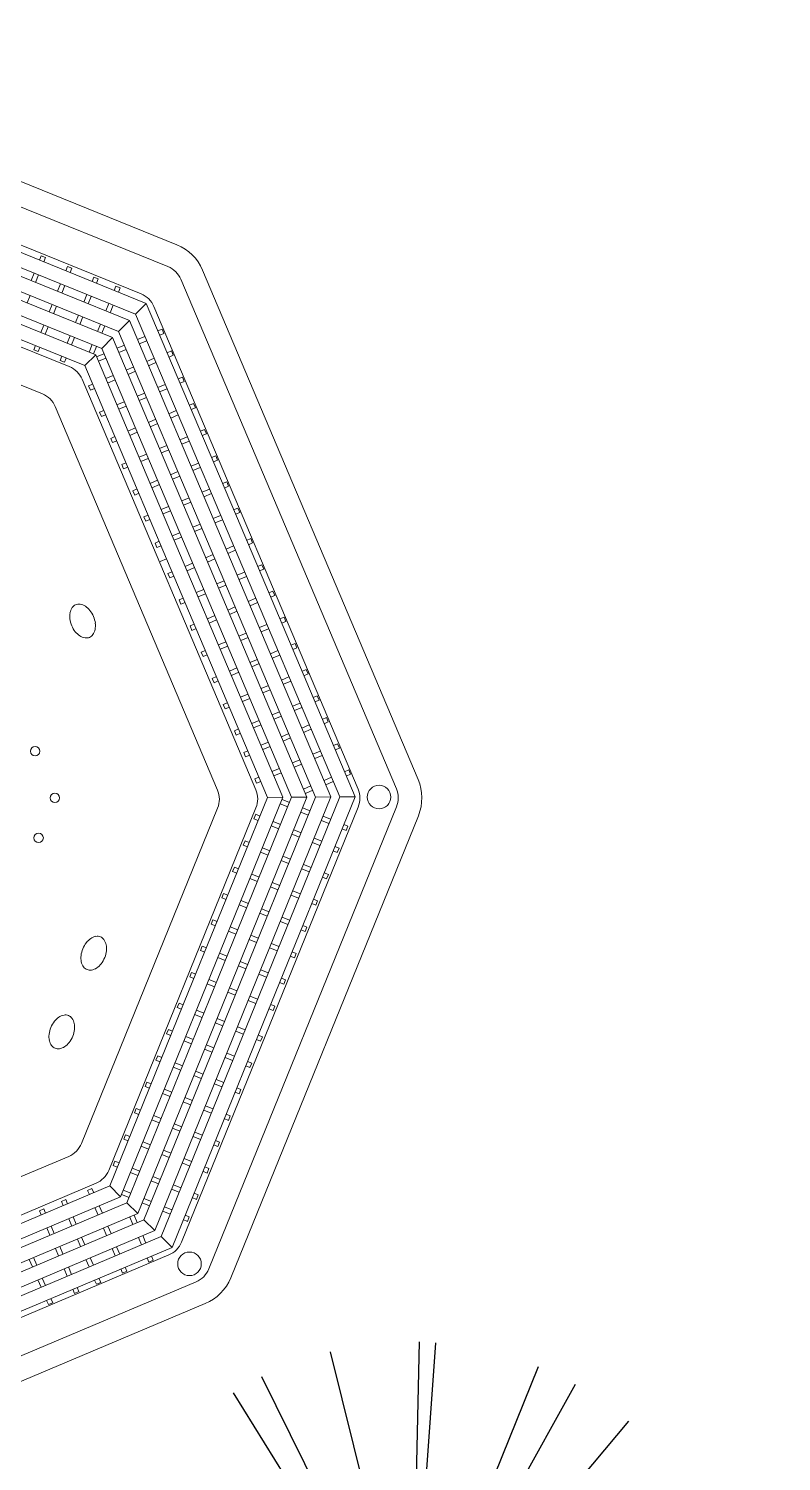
# Model space of a CAD drawing. Header units: millimetres. Extents: x 111 to 1506, y 14 to 566.
# Drawn here: x 269.907 to 271.501, y 96.915 to 99.952 of the extents above; entities that cross this region are included whole.
import ezdxf

# ---------------------------------------------------------------- set-up
doc = ezdxf.new("R2010")
doc.units = ezdxf.units.MM
doc.layers.add('fer', color=8, linetype='Continuous')
doc.layers.add('G', color=254, linetype='Continuous', lineweight=5)
doc.layers.add('PLUMA 0.05', color=240, linetype='Continuous', lineweight=5)

# ---------------------------------------------------------------- blocks, each defined once
blk = doc.blocks.new('ala')
at = {"layer": 'PLUMA 0.05', "color": 25}
for p, q in [((1561.8511, 61.8007), (1561.0222, 60.9717)), ((1562.9436, 61.8153), (1561.8865, 61.8153)), ((1563.8079, 60.9717), (1562.979, 61.8007)), ((1562.9126, 61.7403), (1561.9175, 61.7403)), ((1561.9631, 61.7355), (1561.9631, 61.7259)), ((1561.9731, 61.7355), (1561.9631, 61.7355)), ((1561.9731, 61.7259), (1561.9731, 61.7355)), ((1562.0133, 61.7355), (1562.0133, 61.7259)), ((1562.0233, 61.7355), (1562.0133, 61.7355)), ((1562.0233, 61.7259), (1562.0233, 61.7355)), ((1562.0736, 61.7355), (1562.0736, 61.7259)), ((1562.0836, 61.7355), (1562.0736, 61.7355)), ((1562.0836, 61.7259), (1562.0836, 61.7355)), ((1562.1339, 61.7355), (1562.1339, 61.7259)), ((1562.1439, 61.7355), (1562.1339, 61.7355)), ((1562.1439, 61.7259), (1562.1439, 61.7355)), ((1562.1941, 61.7355), (1562.1941, 61.7259)), ((1562.2041, 61.7355), (1562.1941, 61.7355)), ((1562.2041, 61.7259), (1562.2041, 61.7355)), ((1562.2544, 61.7355), (1562.2544, 61.7259)), ((1562.2644, 61.7355), (1562.2544, 61.7355)), ((1562.2644, 61.7259), (1562.2644, 61.7355)), ((1562.3146, 61.7355), (1562.3146, 61.7259)), ((1562.3246, 61.7355), (1562.3146, 61.7355)), ((1562.3246, 61.7259), (1562.3246, 61.7355)), ((1562.3749, 61.7355), (1562.3749, 61.7259)), ((1562.3849, 61.7355), (1562.3749, 61.7355)), ((1562.3849, 61.7259), (1562.3849, 61.7355)), ((1562.4452, 61.7259), (1562.4452, 61.7355)), ((1562.4452, 61.7355), (1562.4552, 61.7355)), ((1562.4552, 61.7355), (1562.4552, 61.7259)), ((1562.5054, 61.7259), (1562.5054, 61.7355)), ((1562.5054, 61.7355), (1562.5154, 61.7355)), ((1562.5154, 61.7355), (1562.5154, 61.7259)), ((1562.5657, 61.7259), (1562.5657, 61.7355)), ((1562.5657, 61.7355), (1562.5757, 61.7355)), ((1562.5757, 61.7355), (1562.5757, 61.7259)), ((1562.626, 61.7259), (1562.626, 61.7355)), ((1562.626, 61.7355), (1562.636, 61.7355)), ((1562.636, 61.7355), (1562.636, 61.7259)), ((1562.6862, 61.7259), (1562.6862, 61.7355)), ((1562.6862, 61.7355), (1562.6962, 61.7355)), ((1562.6962, 61.7355), (1562.6962, 61.7259)), ((1562.7465, 61.7259), (1562.7465, 61.7355)), ((1562.7465, 61.7355), (1562.7565, 61.7355)), ((1562.7565, 61.7355), (1562.7565, 61.7259)), ((1562.8067, 61.7259), (1562.8067, 61.7355)), ((1562.8067, 61.7355), (1562.8167, 61.7355)), ((1562.8167, 61.7355), (1562.8167, 61.7259)), ((1562.857, 61.7259), (1562.857, 61.7355)), ((1562.857, 61.7355), (1562.867, 61.7355)), ((1562.867, 61.7355), (1562.867, 61.7259)), ((1561.8822, 61.7257), (1561.0972, 60.9407)), ((1561.8997, 61.7259), (1561.4613, 61.2875)), ((1561.9121, 61.6959), (1561.8997, 61.7259)), ((1561.8997, 61.7259), (1562.415, 61.7259)), ((1562.9304, 61.7259), (1562.415, 61.7259)), ((1562.9179, 61.6959), (1562.9304, 61.7259)), ((1562.9304, 61.7259), (1563.3687, 61.2875)), ((1563.7329, 60.9407), (1562.9479, 61.7257)), ((1561.9121, 61.6959), (1561.4825, 61.2663)), ((1561.9192, 61.6788), (1561.4946, 61.2542)), ((1561.8522, 61.6921), (1561.8593, 61.6991)), ((1561.8591, 61.6852), (1561.8522, 61.6921)), ((1561.8593, 61.6991), (1561.8661, 61.6923)), ((1561.9121, 61.6959), (1562.415, 61.6959)), ((1561.9316, 61.6488), (1561.9192, 61.6788)), ((1561.9192, 61.6788), (1562.415, 61.6788)), ((1561.9631, 61.6959), (1561.9631, 61.6788)), ((1561.9731, 61.6788), (1561.9731, 61.6959)), ((1562.0133, 61.6959), (1562.0133, 61.6788)), ((1562.0233, 61.6788), (1562.0233, 61.6959)), ((1562.0736, 61.6959), (1562.0736, 61.6788)), ((1562.0836, 61.6788), (1562.0836, 61.6959)), ((1562.1339, 61.6959), (1562.1339, 61.6788)), ((1562.1439, 61.6788), (1562.1439, 61.6959)), ((1562.1941, 61.6959), (1562.1941, 61.6788)), ((1562.2041, 61.6788), (1562.2041, 61.6959)), ((1562.2544, 61.6959), (1562.2544, 61.6788)), ((1562.2644, 61.6788), (1562.2644, 61.6959)), ((1562.3146, 61.6959), (1562.3146, 61.6788)), ((1562.3246, 61.6788), (1562.3246, 61.6959)), ((1562.3749, 61.6959), (1562.3749, 61.6788)), ((1562.3849, 61.6788), (1562.3849, 61.6959)), ((1562.9179, 61.6959), (1562.415, 61.6959)), ((1562.9109, 61.6788), (1562.415, 61.6788)), ((1562.4452, 61.6788), (1562.4452, 61.6959)), ((1562.4552, 61.6959), (1562.4552, 61.6788)), ((1562.5054, 61.6788), (1562.5054, 61.6959)), ((1562.5154, 61.6959), (1562.5154, 61.6788)), ((1562.5657, 61.6788), (1562.5657, 61.6959)), ((1562.5757, 61.6959), (1562.5757, 61.6788)), ((1562.626, 61.6788), (1562.626, 61.6959)), ((1562.636, 61.6959), (1562.636, 61.6788)), ((1562.6862, 61.6788), (1562.6862, 61.6959)), ((1562.6962, 61.6959), (1562.6962, 61.6788)), ((1562.7465, 61.6788), (1562.7465, 61.6959)), ((1562.7565, 61.6959), (1562.7565, 61.6788)), ((1562.8067, 61.6788), (1562.8067, 61.6959)), ((1562.8167, 61.6959), (1562.8167, 61.6788)), ((1562.857, 61.6788), (1562.857, 61.6959)), ((1562.867, 61.6959), (1562.867, 61.6788)), ((1562.8984, 61.6488), (1562.9109, 61.6788)), ((1562.9109, 61.6788), (1563.3355, 61.2542)), ((1562.9179, 61.6959), (1563.3475, 61.2663)), ((1562.9708, 61.6991), (1562.9639, 61.6923)), ((1562.9778, 61.6921), (1562.9708, 61.6991)), ((1562.971, 61.6852), (1562.9778, 61.6921)), ((1561.9316, 61.6488), (1561.5158, 61.233)), ((1561.8096, 61.6495), (1561.8167, 61.6565)), ((1561.8165, 61.6426), (1561.8096, 61.6495)), ((1561.8167, 61.6565), (1561.8235, 61.6497)), ((1561.8923, 61.652), (1561.8803, 61.664)), ((1561.8874, 61.6711), (1561.8994, 61.659)), ((1561.9316, 61.6488), (1562.415, 61.6488)), ((1561.9631, 61.6488), (1561.9631, 61.6318)), ((1561.9731, 61.6318), (1561.9731, 61.6488)), ((1562.0133, 61.6488), (1562.0133, 61.6318)), ((1562.0233, 61.6318), (1562.0233, 61.6488)), ((1562.0736, 61.6488), (1562.0736, 61.6318)), ((1562.0836, 61.6318), (1562.0836, 61.6488)), ((1562.1339, 61.6488), (1562.1339, 61.6318)), ((1562.1439, 61.6318), (1562.1439, 61.6488)), ((1562.1941, 61.6488), (1562.1941, 61.6318)), ((1562.2041, 61.6318), (1562.2041, 61.6488)), ((1562.2544, 61.6488), (1562.2544, 61.6318)), ((1562.2644, 61.6318), (1562.2644, 61.6488)), ((1562.3146, 61.6488), (1562.3146, 61.6318)), ((1562.3246, 61.6318), (1562.3246, 61.6488)), ((1562.3749, 61.6488), (1562.3749, 61.6318)), ((1562.3849, 61.6318), (1562.3849, 61.6488)), ((1562.8984, 61.6488), (1562.415, 61.6488)), ((1562.4452, 61.6318), (1562.4452, 61.6488)), ((1562.4552, 61.6488), (1562.4552, 61.6318)), ((1562.5054, 61.6318), (1562.5054, 61.6488)), ((1562.5154, 61.6488), (1562.5154, 61.6318)), ((1562.5657, 61.6318), (1562.5657, 61.6488)), ((1562.5757, 61.6488), (1562.5757, 61.6318)), ((1562.626, 61.6318), (1562.626, 61.6488)), ((1562.636, 61.6488), (1562.636, 61.6318)), ((1562.6862, 61.6318), (1562.6862, 61.6488)), ((1562.6962, 61.6488), (1562.6962, 61.6318)), ((1562.7465, 61.6318), (1562.7465, 61.6488)), ((1562.7565, 61.6488), (1562.7565, 61.6318)), ((1562.8067, 61.6318), (1562.8067, 61.6488)), ((1562.8167, 61.6488), (1562.8167, 61.6318)), ((1562.857, 61.6318), (1562.857, 61.6488)), ((1562.867, 61.6488), (1562.867, 61.6318)), ((1562.8984, 61.6488), (1563.3143, 61.233)), ((1562.9427, 61.6711), (1562.9307, 61.659)), ((1562.9377, 61.652), (1562.9498, 61.664)), ((1563.0134, 61.6565), (1563.0065, 61.6497)), ((1563.0204, 61.6495), (1563.0134, 61.6565)), ((1563.0136, 61.6426), (1563.0204, 61.6495)), ((1561.9387, 61.6318), (1561.5279, 61.221)), ((1561.767, 61.6068), (1561.7741, 61.6139)), ((1561.7741, 61.6139), (1561.7809, 61.6071)), ((1561.8497, 61.6094), (1561.8377, 61.6214)), ((1561.8447, 61.6285), (1561.8568, 61.6164)), ((1561.9256, 61.6187), (1561.9136, 61.6308)), ((1561.9206, 61.6378), (1561.9327, 61.6258)), ((1561.9511, 61.6018), (1561.9387, 61.6318)), ((1561.9387, 61.6318), (1562.415, 61.6318)), ((1562.8914, 61.6318), (1562.415, 61.6318)), ((1562.8789, 61.6018), (1562.8914, 61.6318)), ((1562.8914, 61.6318), (1563.3022, 61.221)), ((1562.9094, 61.6378), (1562.8974, 61.6258)), ((1562.9045, 61.6187), (1562.9165, 61.6308)), ((1562.9853, 61.6285), (1562.9733, 61.6164)), ((1562.9803, 61.6094), (1562.9924, 61.6214)), ((1563.056, 61.6139), (1563.0492, 61.6071)), ((1563.0631, 61.6068), (1563.056, 61.6139)), ((1561.9511, 61.6018), (1561.5491, 61.1997)), ((1561.9582, 61.5847), (1561.5612, 61.1877)), ((1561.7738, 61.6), (1561.767, 61.6068)), ((1561.8021, 61.5859), (1561.8142, 61.5738)), ((1561.883, 61.5761), (1561.8709, 61.5881)), ((1561.878, 61.5952), (1561.8901, 61.5832)), ((1561.9511, 61.6018), (1562.415, 61.6018)), ((1561.9706, 61.5547), (1561.9582, 61.5847)), ((1561.9582, 61.5847), (1562.415, 61.5847)), ((1561.9631, 61.6018), (1561.9631, 61.5847)), ((1561.9731, 61.5847), (1561.9731, 61.6018)), ((1562.0133, 61.6018), (1562.0133, 61.5847)), ((1562.0233, 61.5847), (1562.0233, 61.6018)), ((1562.0736, 61.6018), (1562.0736, 61.5847)), ((1562.0836, 61.5847), (1562.0836, 61.6018)), ((1562.1339, 61.6018), (1562.1339, 61.5847)), ((1562.1439, 61.5847), (1562.1439, 61.6018)), ((1562.1941, 61.6018), (1562.1941, 61.5847)), ((1562.2041, 61.5847), (1562.2041, 61.6018)), ((1562.2544, 61.6018), (1562.2544, 61.5847)), ((1562.2644, 61.5847), (1562.2644, 61.6018)), ((1562.3146, 61.6018), (1562.3146, 61.5847)), ((1562.3246, 61.5847), (1562.3246, 61.6018)), ((1562.3749, 61.6018), (1562.3749, 61.5847)), ((1562.3849, 61.5847), (1562.3849, 61.6018)), ((1562.8789, 61.6018), (1562.415, 61.6018)), ((1562.8719, 61.5847), (1562.415, 61.5847)), ((1562.4452, 61.5847), (1562.4452, 61.6018)), ((1562.4552, 61.6018), (1562.4552, 61.5847)), ((1562.5054, 61.5847), (1562.5054, 61.6018)), ((1562.5154, 61.6018), (1562.5154, 61.5847)), ((1562.5657, 61.5847), (1562.5657, 61.6018)), ((1562.5757, 61.6018), (1562.5757, 61.5847)), ((1562.626, 61.5847), (1562.626, 61.6018)), ((1562.636, 61.6018), (1562.636, 61.5847)), ((1562.6862, 61.5847), (1562.6862, 61.6018)), ((1562.6962, 61.6018), (1562.6962, 61.5847)), ((1562.7465, 61.5847), (1562.7465, 61.6018)), ((1562.7565, 61.6018), (1562.7565, 61.5847)), ((1562.8067, 61.5847), (1562.8067, 61.6018)), ((1562.8167, 61.6018), (1562.8167, 61.5847)), ((1562.857, 61.5847), (1562.857, 61.6018)), ((1562.8595, 61.5547), (1562.8719, 61.5847)), ((1562.867, 61.6018), (1562.867, 61.5847)), ((1562.8719, 61.5847), (1563.2689, 61.1877)), ((1562.8789, 61.6018), (1563.281, 61.1997)), ((1562.9521, 61.5952), (1562.94, 61.5832)), ((1562.9471, 61.5761), (1562.9591, 61.5881)), ((1563.0279, 61.5859), (1563.0159, 61.5738)), ((1563.0562, 61.6), (1563.0631, 61.6068)), ((1561.9706, 61.5547), (1561.5824, 61.1665)), ((1561.7315, 61.5713), (1561.7386, 61.5784)), ((1561.7383, 61.5645), (1561.7315, 61.5713)), ((1561.7386, 61.5784), (1561.7454, 61.5716)), ((1561.8071, 61.5668), (1561.7951, 61.5788)), ((1561.8354, 61.5526), (1561.8475, 61.5405)), ((1561.9163, 61.5428), (1561.9042, 61.5549)), ((1561.9113, 61.5619), (1561.9234, 61.5499)), ((1561.9706, 61.5547), (1562.415, 61.5547)), ((1562.0133, 61.5547), (1562.0133, 61.5451)), ((1562.0233, 61.5451), (1562.0233, 61.5547)), ((1562.0736, 61.5547), (1562.0736, 61.5451)), ((1562.0836, 61.5451), (1562.0836, 61.5547)), ((1562.1339, 61.5547), (1562.1339, 61.5451)), ((1562.1439, 61.5451), (1562.1439, 61.5547)), ((1562.1941, 61.5547), (1562.1941, 61.5451)), ((1562.2041, 61.5451), (1562.2041, 61.5547)), ((1562.2544, 61.5547), (1562.2544, 61.5451)), ((1562.2644, 61.5451), (1562.2644, 61.5547)), ((1562.3146, 61.5547), (1562.3146, 61.5451)), ((1562.3246, 61.5451), (1562.3246, 61.5547)), ((1562.3749, 61.5547), (1562.3749, 61.5451)), ((1562.3849, 61.5451), (1562.3849, 61.5547)), ((1562.8595, 61.5547), (1562.415, 61.5547)), ((1562.4452, 61.5451), (1562.4452, 61.5547)), ((1562.4552, 61.5547), (1562.4552, 61.5451)), ((1562.5054, 61.5451), (1562.5054, 61.5547)), ((1562.5154, 61.5547), (1562.5154, 61.5451)), ((1562.5657, 61.5451), (1562.5657, 61.5547)), ((1562.5757, 61.5547), (1562.5757, 61.5451)), ((1562.626, 61.5451), (1562.626, 61.5547)), ((1562.636, 61.5547), (1562.636, 61.5451)), ((1562.6862, 61.5451), (1562.6862, 61.5547)), ((1562.6962, 61.5547), (1562.6962, 61.5451)), ((1562.7465, 61.5451), (1562.7465, 61.5547)), ((1562.7565, 61.5547), (1562.7565, 61.5451)), ((1562.8067, 61.5451), (1562.8067, 61.5547)), ((1562.8167, 61.5547), (1562.8167, 61.5451)), ((1562.8595, 61.5547), (1563.2477, 61.1665)), ((1562.9188, 61.5619), (1562.9067, 61.5499)), ((1562.9138, 61.5428), (1562.9259, 61.5549)), ((1562.9947, 61.5526), (1562.9826, 61.5405)), ((1563.023, 61.5668), (1563.035, 61.5788)), ((1563.0915, 61.5784), (1563.0847, 61.5716)), ((1563.0986, 61.5713), (1563.0915, 61.5784)), ((1563.0918, 61.5645), (1563.0986, 61.5713)), ((1561.965, 61.5257), (1561.2972, 60.8578)), ((1561.6889, 61.5287), (1561.6959, 61.5358)), ((1561.6957, 61.5219), (1561.6889, 61.5287)), ((1561.6959, 61.5358), (1561.7028, 61.5289)), ((1561.7716, 61.5312), (1561.7595, 61.5433)), ((1561.7666, 61.5503), (1561.7787, 61.5383)), ((1561.8404, 61.5335), (1561.8283, 61.5455)), ((1561.9443, 61.5148), (1561.9375, 61.5216)), ((1561.9443, 61.5148), (1561.9514, 61.5218)), ((1561.9446, 61.5287), (1561.9514, 61.5218)), ((1562.8297, 61.5403), (1562.0004, 61.5403)), ((1562.0233, 61.5451), (1562.0133, 61.5451)), ((1562.0836, 61.5451), (1562.0736, 61.5451)), ((1562.1439, 61.5451), (1562.1339, 61.5451)), ((1562.2041, 61.5451), (1562.1941, 61.5451)), ((1562.2644, 61.5451), (1562.2544, 61.5451)), ((1562.3246, 61.5451), (1562.3146, 61.5451)), ((1562.3849, 61.5451), (1562.3749, 61.5451)), ((1562.4452, 61.5451), (1562.4552, 61.5451)), ((1562.5054, 61.5451), (1562.5154, 61.5451)), ((1562.5657, 61.5451), (1562.5757, 61.5451)), ((1562.626, 61.5451), (1562.636, 61.5451)), ((1562.6862, 61.5451), (1562.6962, 61.5451)), ((1562.7465, 61.5451), (1562.7565, 61.5451)), ((1562.8067, 61.5451), (1562.8167, 61.5451)), ((1563.5329, 60.8578), (1562.8651, 61.5257)), ((1562.8855, 61.5287), (1562.8787, 61.5218)), ((1562.8858, 61.5148), (1562.8787, 61.5218)), ((1562.8858, 61.5148), (1562.8926, 61.5216)), ((1562.9897, 61.5335), (1563.0017, 61.5455)), ((1563.0635, 61.5503), (1563.0514, 61.5383)), ((1563.0585, 61.5312), (1563.0706, 61.5433)), ((1563.1341, 61.5358), (1563.1273, 61.5289)), ((1563.1412, 61.5287), (1563.1341, 61.5358)), ((1563.1344, 61.5219), (1563.1412, 61.5287)), ((1561.6463, 61.4861), (1561.6533, 61.4932)), ((1561.6533, 61.4932), (1561.6602, 61.4863)), ((1561.729, 61.4886), (1561.7169, 61.5007)), ((1561.724, 61.5077), (1561.736, 61.4957)), ((1561.8049, 61.4979), (1561.7928, 61.51)), ((1561.7999, 61.5171), (1561.8119, 61.505)), ((1561.8737, 61.5002), (1561.8616, 61.5123)), ((1561.8687, 61.5193), (1561.8807, 61.5073)), ((1562.9614, 61.5193), (1562.9493, 61.5073)), ((1562.9564, 61.5002), (1562.9685, 61.5123)), ((1563.0302, 61.5171), (1563.0181, 61.505)), ((1563.0252, 61.4979), (1563.0373, 61.51)), ((1563.1061, 61.5077), (1563.094, 61.4957)), ((1563.1011, 61.4886), (1563.1132, 61.5007)), ((1561.6531, 61.4793), (1561.6463, 61.4861)), ((1561.6814, 61.4651), (1561.6934, 61.4531)), ((1561.7622, 61.4553), (1561.7502, 61.4674)), ((1561.7573, 61.4745), (1561.7693, 61.4624)), ((1561.8381, 61.4647), (1561.8261, 61.4767)), ((1561.8331, 61.4838), (1561.8452, 61.4717)), ((1561.9017, 61.4722), (1561.8949, 61.479)), ((1561.9017, 61.4722), (1561.9088, 61.4792)), ((1561.902, 61.4861), (1561.9088, 61.4792)), ((1562.7986, 61.4653), (1562.0314, 61.4653)), ((1562.9281, 61.4861), (1562.9213, 61.4792)), ((1562.9284, 61.4722), (1562.9213, 61.4792)), ((1562.9284, 61.4722), (1562.9352, 61.479)), ((1562.9969, 61.4838), (1562.9849, 61.4717)), ((1562.9919, 61.4647), (1563.004, 61.4767)), ((1563.0728, 61.4745), (1563.0608, 61.4624)), ((1563.0678, 61.4553), (1563.0799, 61.4674)), ((1561.9961, 61.4507), (1561.3722, 60.8268)), ((1561.6036, 61.4435), (1561.6107, 61.4505)), ((1561.6105, 61.4367), (1561.6036, 61.4435)), ((1561.6107, 61.4505), (1561.6175, 61.4437)), ((1561.6864, 61.446), (1561.6743, 61.458)), ((1561.7146, 61.4318), (1561.7267, 61.4198)), ((1561.7955, 61.422), (1561.7835, 61.4341)), ((1561.7905, 61.4412), (1561.8026, 61.4291)), ((1561.8662, 61.4366), (1561.8593, 61.4434)), ((1561.8662, 61.4366), (1561.8732, 61.4437)), ((1561.8664, 61.4505), (1561.8732, 61.4437)), ((1563.4579, 60.8268), (1562.834, 61.4507)), ((1562.9637, 61.4505), (1562.9568, 61.4437)), ((1562.9639, 61.4366), (1562.9568, 61.4437)), ((1562.9639, 61.4366), (1562.9707, 61.4434)), ((1561.561, 61.4009), (1561.5681, 61.4079)), ((1561.5679, 61.394), (1561.561, 61.4009)), ((1561.5681, 61.4079), (1561.5749, 61.4011)), ((1561.6437, 61.4034), (1561.6317, 61.4154)), ((1561.6388, 61.4225), (1561.6508, 61.4104)), ((1561.7196, 61.4127), (1561.7076, 61.4248)), ((1561.8236, 61.394), (1561.8167, 61.4008)), ((1561.8236, 61.394), (1561.8306, 61.4011)), ((1561.8238, 61.4079), (1561.8306, 61.4011)), ((1561.6011, 61.3608), (1561.5891, 61.3728)), ((1561.5961, 61.3799), (1561.6082, 61.3678)), ((1561.677, 61.3701), (1561.665, 61.3822)), ((1561.672, 61.3892), (1561.6841, 61.3772)), ((1561.7529, 61.3794), (1561.7409, 61.3915)), ((1561.7479, 61.3986), (1561.76, 61.3865)), ((1561.5184, 61.3583), (1561.5255, 61.3653)), ((1561.5252, 61.3514), (1561.5184, 61.3583)), ((1561.5255, 61.3653), (1561.5323, 61.3585)), ((1561.6344, 61.3275), (1561.6224, 61.3395)), ((1561.6294, 61.3466), (1561.6415, 61.3346)), ((1561.7103, 61.3368), (1561.6982, 61.3489)), ((1561.7053, 61.356), (1561.7174, 61.3439)), ((1561.7809, 61.3514), (1561.7741, 61.3582)), ((1561.7809, 61.3514), (1561.788, 61.3585)), ((1561.7812, 61.3653), (1561.788, 61.3585)), ((1561.4758, 61.3156), (1561.4829, 61.3227)), ((1561.4826, 61.3088), (1561.4758, 61.3156)), ((1561.4829, 61.3227), (1561.4897, 61.3159)), ((1561.5585, 61.3182), (1561.5465, 61.3302)), ((1561.5535, 61.3373), (1561.5656, 61.3252)), ((1561.6627, 61.3133), (1561.6748, 61.3013)), ((1561.7383, 61.3088), (1561.7315, 61.3156)), ((1561.7383, 61.3088), (1561.7454, 61.3159)), ((1561.7386, 61.3227), (1561.7454, 61.3159)), ((1561.0969, 60.9231), (1561.4613, 61.2875)), ((1561.5159, 61.2755), (1561.5039, 61.2876)), ((1561.5109, 61.2947), (1561.523, 61.2826)), ((1561.5918, 61.2849), (1561.5797, 61.2969)), ((1561.5868, 61.304), (1561.5989, 61.2919)), ((1561.6677, 61.2942), (1561.6556, 61.3063)), ((1561.696, 61.2801), (1561.7028, 61.2732)), ((1561.127, 60.9107), (1561.4825, 61.2663)), ((1561.144, 60.9036), (1561.4946, 61.2542)), ((1561.4332, 61.273), (1561.4261, 61.266)), ((1561.4261, 61.266), (1561.433, 61.2591)), ((1561.44, 61.2662), (1561.4332, 61.273)), ((1561.5492, 61.2423), (1561.5371, 61.2543)), ((1561.5442, 61.2614), (1561.5563, 61.2493)), ((1561.6251, 61.2516), (1561.613, 61.2637)), ((1561.6201, 61.2707), (1561.6321, 61.2587)), ((1561.6957, 61.2662), (1561.6889, 61.273)), ((1561.6957, 61.2662), (1561.7028, 61.2732)), ((1561.174, 60.8912), (1561.5158, 61.233)), ((1561.1911, 60.8841), (1561.5279, 61.221)), ((1561.3906, 61.2304), (1561.3835, 61.2233)), ((1561.3835, 61.2233), (1561.3903, 61.2165)), ((1561.3974, 61.2236), (1561.3906, 61.2304)), ((1561.4542, 61.2379), (1561.4662, 61.2259)), ((1561.4733, 61.2329), (1561.4612, 61.245)), ((1561.5825, 61.209), (1561.5704, 61.2211)), ((1561.5775, 61.2281), (1561.5895, 61.2161)), ((1561.6531, 61.2236), (1561.6463, 61.2304)), ((1561.6531, 61.2236), (1561.6602, 61.2306)), ((1561.6534, 61.2375), (1561.6602, 61.2306)), ((1561.2211, 60.8717), (1561.5491, 61.1997)), ((1561.2381, 60.8647), (1561.5612, 61.1877)), ((1561.348, 61.1878), (1561.3409, 61.1807)), ((1561.3548, 61.181), (1561.348, 61.1878)), ((1561.4116, 61.1953), (1561.4236, 61.1833)), ((1561.4307, 61.1903), (1561.4186, 61.2024)), ((1561.4874, 61.2046), (1561.4995, 61.1926)), ((1561.5066, 61.1997), (1561.4945, 61.2117)), ((1561.6105, 61.181), (1561.6037, 61.1878)), ((1561.6105, 61.181), (1561.6176, 61.188)), ((1561.6108, 61.1948), (1561.6176, 61.188)), ((1561.2681, 60.8522), (1561.5824, 61.1665)), ((1561.3409, 61.1807), (1561.3477, 61.1739)), ((1561.3881, 61.1477), (1561.376, 61.1598)), ((1561.4448, 61.162), (1561.4569, 61.15)), ((1561.464, 61.157), (1561.4519, 61.1691)), ((1561.5207, 61.1714), (1561.5328, 61.1593)), ((1561.5399, 61.1664), (1561.5278, 61.1784)), ((1561.5824, 61.1665), (1561.5926, 61.1563)), ((1561.3054, 61.1452), (1561.2983, 61.1381)), ((1561.2983, 61.1381), (1561.3051, 61.1313)), ((1561.3122, 61.1384), (1561.3054, 61.1452)), ((1561.369, 61.1527), (1561.381, 61.1406)), ((1561.4214, 61.1144), (1561.4093, 61.1265)), ((1561.4781, 61.1288), (1561.4902, 61.1167)), ((1561.4972, 61.1238), (1561.4852, 61.1358)), ((1561.554, 61.1381), (1561.5608, 61.1313)), ((1561.5679, 61.1383), (1561.5608, 61.1313)), ((1561.5679, 61.1383), (1561.5611, 61.1452)), ((1561.2628, 61.1026), (1561.2557, 61.0955)), ((1561.2557, 61.0955), (1561.2625, 61.0887)), ((1561.2696, 61.0958), (1561.2628, 61.1026)), ((1561.3263, 61.1101), (1561.3384, 61.098)), ((1561.3455, 61.1051), (1561.3334, 61.1172)), ((1561.4022, 61.1194), (1561.4143, 61.1074)), ((1561.5114, 61.0955), (1561.5182, 61.0887)), ((1561.5253, 61.0957), (1561.5182, 61.0887)), ((1561.5253, 61.0957), (1561.5185, 61.1026)), ((1561.2837, 61.0675), (1561.2958, 61.0554)), ((1561.3029, 61.0625), (1561.2908, 61.0745)), ((1561.3596, 61.0768), (1561.3717, 61.0648)), ((1561.3787, 61.0718), (1561.3667, 61.0839)), ((1561.4355, 61.0861), (1561.4476, 61.0741)), ((1561.4546, 61.0812), (1561.4426, 61.0932)), ((1561.2201, 61.06), (1561.2131, 61.0529)), ((1561.2131, 61.0529), (1561.2199, 61.0461)), ((1561.227, 61.0532), (1561.2201, 61.06)), ((1561.3361, 61.0292), (1561.3241, 61.0413)), ((1561.3929, 61.0435), (1561.405, 61.0315)), ((1561.412, 61.0385), (1561.4, 61.0506)), ((1561.4688, 61.0529), (1561.4756, 61.046)), ((1561.4827, 61.0531), (1561.4756, 61.046)), ((1561.4827, 61.0531), (1561.4758, 61.0599)), ((1561.1775, 61.0174), (1561.1705, 61.0103)), ((1561.1705, 61.0103), (1561.1773, 61.0035)), ((1561.1844, 61.0105), (1561.1775, 61.0174)), ((1561.2411, 61.0249), (1561.2532, 61.0128)), ((1561.2602, 61.0199), (1561.2482, 61.0319)), ((1561.317, 61.0342), (1561.3291, 61.0221)), ((1561.3694, 60.9959), (1561.3574, 61.008)), ((1561.4262, 61.0103), (1561.433, 61.0034)), ((1561.4401, 61.0105), (1561.433, 61.0034)), ((1561.4401, 61.0105), (1561.4332, 61.0173)), ((1561.142, 60.9818), (1561.1349, 60.9748)), ((1561.1349, 60.9748), (1561.1417, 60.9679)), ((1561.1488, 60.975), (1561.142, 60.9818)), ((1561.1985, 60.9823), (1561.2106, 60.9702)), ((1561.2176, 60.9773), (1561.2056, 60.9893)), ((1561.2744, 60.9916), (1561.2865, 60.9795)), ((1561.2935, 60.9866), (1561.2815, 60.9987)), ((1561.3503, 61.0009), (1561.3623, 60.9889)), ((1561.3974, 60.9679), (1561.3906, 60.9747)), ((1561.163, 60.9467), (1561.175, 60.9347)), ((1561.1821, 60.9417), (1561.17, 60.9538)), ((1561.2318, 60.949), (1561.2438, 60.9369)), ((1561.2509, 60.944), (1561.2389, 60.956)), ((1561.3077, 60.9583), (1561.3197, 60.9463)), ((1561.3268, 60.9533), (1561.3147, 60.9654)), ((1561.3836, 60.9676), (1561.3904, 60.9608)), ((1561.3974, 60.9679), (1561.3904, 60.9608)), ((1561.0075, 60.9364), (1561.0075, 59.8792)), ((1561.127, 60.9107), (1561.0969, 60.9231)), ((1561.0969, 60.9231), (1561.0969, 60.4078)), ((1561.1962, 60.9134), (1561.2083, 60.9014)), ((1561.2154, 60.9084), (1561.2033, 60.9205)), ((1561.2651, 60.9157), (1561.2771, 60.9036)), ((1561.2842, 60.9107), (1561.2721, 60.9228)), ((1561.3409, 60.925), (1561.3478, 60.9182)), ((1561.3548, 60.9253), (1561.3478, 60.9182)), ((1561.3548, 60.9253), (1561.348, 60.9321)), ((1561.0825, 60.9053), (1561.0825, 59.9103)), ((1561.127, 60.9107), (1561.127, 60.4078)), ((1561.174, 60.8912), (1561.144, 60.9036)), ((1561.144, 60.9036), (1561.144, 60.4078)), ((1561.174, 60.8912), (1561.174, 60.4078)), ((1561.2211, 60.8717), (1561.1911, 60.8841)), ((1561.1911, 60.8841), (1561.1911, 60.4078)), ((1561.2486, 60.8752), (1561.2366, 60.8872)), ((1561.3122, 60.8827), (1561.3054, 60.8895)), ((1561.0873, 60.8498), (1561.0873, 60.8598)), ((1561.0873, 60.8598), (1561.0969, 60.8598)), ((1561.127, 60.8598), (1561.144, 60.8598)), ((1561.174, 60.8598), (1561.1911, 60.8598)), ((1561.2211, 60.8717), (1561.2211, 60.4078)), ((1561.2211, 60.8598), (1561.2381, 60.8598)), ((1561.2295, 60.8802), (1561.2416, 60.8681)), ((1561.2681, 60.8522), (1561.2381, 60.8647)), ((1561.2381, 60.8647), (1561.2381, 60.4078)), ((1561.2983, 60.8824), (1561.3052, 60.8756)), ((1561.3122, 60.8827), (1561.3052, 60.8756)), ((1561.0969, 60.8498), (1561.0873, 60.8498)), ((1561.144, 60.8498), (1561.127, 60.8498)), ((1561.1911, 60.8498), (1561.174, 60.8498)), ((1561.2381, 60.8498), (1561.2211, 60.8498)), ((1561.2681, 60.8522), (1561.2681, 60.4078)), ((1561.2825, 60.8225), (1561.2825, 59.9931)), ((1561.0873, 60.7995), (1561.0873, 60.8095)), ((1561.0873, 60.8095), (1561.0969, 60.8095)), ((1561.0969, 60.7995), (1561.0873, 60.7995)), ((1561.127, 60.8095), (1561.144, 60.8095)), ((1561.144, 60.7995), (1561.127, 60.7995)), ((1561.174, 60.8095), (1561.1911, 60.8095)), ((1561.1911, 60.7995), (1561.174, 60.7995)), ((1561.2211, 60.8095), (1561.2381, 60.8095)), ((1561.2381, 60.7995), (1561.2211, 60.7995)), ((1561.2681, 60.8095), (1561.2778, 60.8095)), ((1561.2778, 60.7995), (1561.2681, 60.7995)), ((1561.2778, 60.7995), (1561.2778, 60.8095)), ((1561.3575, 60.7914), (1561.3575, 60.0242)), ((1561.0873, 60.7392), (1561.0873, 60.7492)), ((1561.0873, 60.7492), (1561.0969, 60.7492)), ((1561.0969, 60.7392), (1561.0873, 60.7392)), ((1561.127, 60.7492), (1561.144, 60.7492)), ((1561.144, 60.7392), (1561.127, 60.7392)), ((1561.174, 60.7492), (1561.1911, 60.7492)), ((1561.1911, 60.7392), (1561.174, 60.7392)), ((1561.2211, 60.7492), (1561.2381, 60.7492)), ((1561.2381, 60.7392), (1561.2211, 60.7392)), ((1561.2681, 60.7492), (1561.2778, 60.7492)), ((1561.2778, 60.7392), (1561.2681, 60.7392)), ((1561.2778, 60.7392), (1561.2778, 60.7492)), ((1561.0873, 60.679), (1561.0873, 60.689)), ((1561.0873, 60.689), (1561.0969, 60.689)), ((1561.0969, 60.679), (1561.0873, 60.679)), ((1561.127, 60.689), (1561.144, 60.689)), ((1561.144, 60.679), (1561.127, 60.679)), ((1561.174, 60.689), (1561.1911, 60.689))]:
    blk.add_line(p, q, dxfattribs=at)
blk.add_lwpolyline([(1563.8725, 60.9364), (1563.8725, 59.8792, -0.198912), (1563.8432, 59.8085), (1563.0143, 58.9796, -0.198912), (1562.9436, 58.9503), (1561.8865, 58.9503, -0.198912), (1561.8157, 58.9796), (1560.9868, 59.8085, -0.198912), (1560.9575, 59.8792), (1560.9575, 60.9364, -0.198912), (1560.9868, 61.0071), (1561.8157, 61.836, -0.198912), (1561.8865, 61.8653), (1562.9436, 61.8653, -0.198912), (1563.0143, 61.836), (1563.8432, 61.0071, -0.198912)], format="xyb", close=True, dxfattribs=at)
for centre, radius in [((1561.8812, 61.7733), 0.025), ((1562.9489, 61.7733), 0.025), ((1562.1411, 61.1378), 0.01), ((1562.2324, 61.1378), 0.01), ((1562.0651, 61.0618), 0.01)]:
    blk.add_circle(centre, radius, dxfattribs=at)
for centre, radius, start, end in [((1561.8865, 61.7653), 0.05, 90, 135), ((1562.9436, 61.7653), 0.05, 45, 90), ((1561.9175, 61.6903), 0.05, 90, 135), ((1562.9126, 61.6903), 0.05, 45, 90), ((1562.0004, 61.4903), 0.05, 90, 135), ((1562.8297, 61.4903), 0.05, 45, 90), ((1562.0314, 61.4153), 0.05, 90, 135), ((1562.7986, 61.4153), 0.05, 45, 90), ((1562.3946, 61.3378), 0.017, 148.1465, 180), ((1562.4044, 61.3317), 0.0286, 123.6901, 148.1465), ((1562.4108, 61.322), 0.0402, 105.4371, 123.6901), ((1562.415, 61.3068), 0.0561, 90, 105.4371), ((1562.415, 61.3068), 0.0561, 74.5629, 90), ((1562.4193, 61.322), 0.0402, 56.3099, 74.5629), ((1562.4257, 61.3317), 0.0286, 31.8535, 56.3099), ((1562.4355, 61.3378), 0.017, 0, 31.8535), ((1562.5746, 61.3378), 0.017, 148.1465, 180), ((1562.5844, 61.3317), 0.0286, 123.6901, 148.1465), ((1562.5908, 61.322), 0.0402, 105.4371, 123.6901), ((1562.595, 61.3068), 0.0561, 90, 105.4371), ((1562.595, 61.3068), 0.0561, 74.5629, 90), ((1562.5993, 61.322), 0.0402, 56.3099, 74.5629), ((1562.6057, 61.3317), 0.0286, 31.8535, 56.3099), ((1562.6155, 61.3378), 0.017, 0, 31.8535), ((1562.3946, 61.3378), 0.017, 180, 211.8535), ((1562.4044, 61.3439), 0.0286, 211.8535, 236.3099), ((1562.4108, 61.3536), 0.0402, 236.3099, 254.5629), ((1562.415, 61.3689), 0.0561, 254.5629, 270), ((1562.415, 61.3689), 0.0561, 270, 285.4371), ((1562.4193, 61.3536), 0.0402, 285.4371, 303.6901), ((1562.4257, 61.3439), 0.0286, 303.6901, 328.1465), ((1562.4355, 61.3378), 0.017, 328.1465, 0), ((1562.5746, 61.3378), 0.017, 180, 211.8535), ((1562.5844, 61.3439), 0.0286, 211.8535, 236.3099), ((1562.5908, 61.3536), 0.0402, 236.3099, 254.5629), ((1562.595, 61.3689), 0.0561, 254.5629, 270), ((1562.595, 61.3689), 0.0561, 270, 285.4371), ((1562.5993, 61.3536), 0.0402, 285.4371, 303.6901), ((1562.6057, 61.3439), 0.0286, 303.6901, 328.1465), ((1562.6155, 61.3378), 0.017, 328.1465, 0), ((1561.7936, 61.0293), 0.0561, 135, 150.4371), ((1561.7936, 61.0293), 0.0561, 119.5629, 135), ((1561.7858, 61.043), 0.0402, 101.3099, 119.5629), ((1561.7835, 61.0544), 0.0286, 76.8535, 101.3099), ((1561.7861, 61.0657), 0.017, 45, 76.8535), ((1561.7861, 61.0657), 0.017, 13.1465, 45), ((1561.7749, 61.0631), 0.0286, 348.6901, 13.1465), ((1561.7684, 61.0394), 0.0286, 168.6901, 193.1465), ((1561.7798, 61.0371), 0.0402, 150.4371, 168.6901), ((1561.7497, 61.0732), 0.0561, 315, 330.4371), ((1561.7635, 61.0653), 0.0402, 330.4371, 348.6901), ((1561.7572, 61.0367), 0.017, 193.1465, 225), ((1561.7572, 61.0367), 0.017, 225, 256.8535), ((1561.7598, 61.048), 0.0286, 256.8535, 281.3099), ((1561.7575, 61.0594), 0.0402, 281.3099, 299.5629), ((1561.7497, 61.0732), 0.0561, 299.5629, 315), ((1561.0575, 60.9364), 0.05, 135, 180), ((1561.1325, 60.9053), 0.05, 135, 180), ((1561.3325, 60.8225), 0.05, 135, 180), ((1561.4075, 60.7914), 0.05, 135, 180)]:
    blk.add_arc(centre, radius, start, end, dxfattribs=at)

msp = doc.modelspace()

# ---------------------------------------------------------------- hatches: boundary and pattern name
at = {"lineweight": 100, "ltscale": 1000}
h = msp.add_hatch(dxfattribs=at)
h.set_pattern_fill('AR-HBONE', color=256, scale=0.046, angle=-22.08523, style=0)
h.set_pattern_definition([(22.914772, (797.12783, 1599.99595), (0.097837146, 0.241122153), [0.552, -0.184]), (112.914772, (797.29731, 1600.0676), (0.097837146, 0.241122153), [0.552, -0.184])])
edge = h.paths.add_edge_path()
edge.add_line((295.08201, 132.30753), (297.74963, 131.63818))
edge.add_line((297.74963, 131.63818), (297.54448, 130.9164))
edge.add_line((297.54448, 130.9164), (248.83294, 99.17733))
edge.add_line((248.83294, 99.17733), (247.06971, 88.40748))
edge.add_line((247.06971, 88.40748), (245.10407, 88.77997))
edge.add_line((245.10407, 88.77997), (247.00179, 100.37129))
edge.add_line((247.00179, 100.37129), (294.89948, 131.58008))
edge.add_line((294.89948, 131.58008), (295.07765, 132.30862))
edge.add_line((295.07765, 132.30862), (297.72701, 131.64385))
at = {"layer": 'G', "lineweight": 100, "ltscale": 1000}
h = msp.add_hatch(dxfattribs=at)
h.set_pattern_fill('AR-HBONE', color=256, scale=0.046, angle=-105.01068, style=0)
h.set_pattern_definition([(299.989322, (1759.44181, -290.11183), (0.251336119, -0.067395514), [0.552, -0.184]), (29.989322, (1759.53378, -290.2712), (0.251336119, -0.067395514), [0.552, -0.184])])
edge = h.paths.add_edge_path()
edge.add_line((245.14386, 88.77243), (288.23794, 78.57046))
edge.add_line((288.23794, 78.57046), (200.7159, 95.15598))
edge.add_line((200.7159, 95.15598), (201.10543, 97.11776))
edge.add_line((201.10543, 97.11776), (290.19297, 80.23558))

# ---------------------------------------------------------------- linework, layer by layer
at = {"layer": 'fer', "color": 97}
for q in [(270.54658, 97.14763), (270.54658, 97.14763), (270.73482, 97.16841), (270.73482, 97.16841), (270.76932, 97.16678), (270.76932, 97.16678), (270.98707, 97.11617), (270.98707, 97.11617), (270.40096, 97.09421), (270.40096, 97.09421), (271.06493, 97.07896), (271.06493, 97.07896), (270.34066, 97.06058), (270.34066, 97.06058), (271.17853, 97.00074), (271.17853, 97.00074)]:
    msp.add_line((270.71841, 96.45404), q, dxfattribs=at)

# ---------------------------------------------------------------- block references
at = {"color": 251, "lineweight": 100, "rotation": 247.9147716791316}
msp.add_blockref('ala', (800.65303, 1568.82829), dxfattribs=at)

doc.saveas('drawing.dxf')
